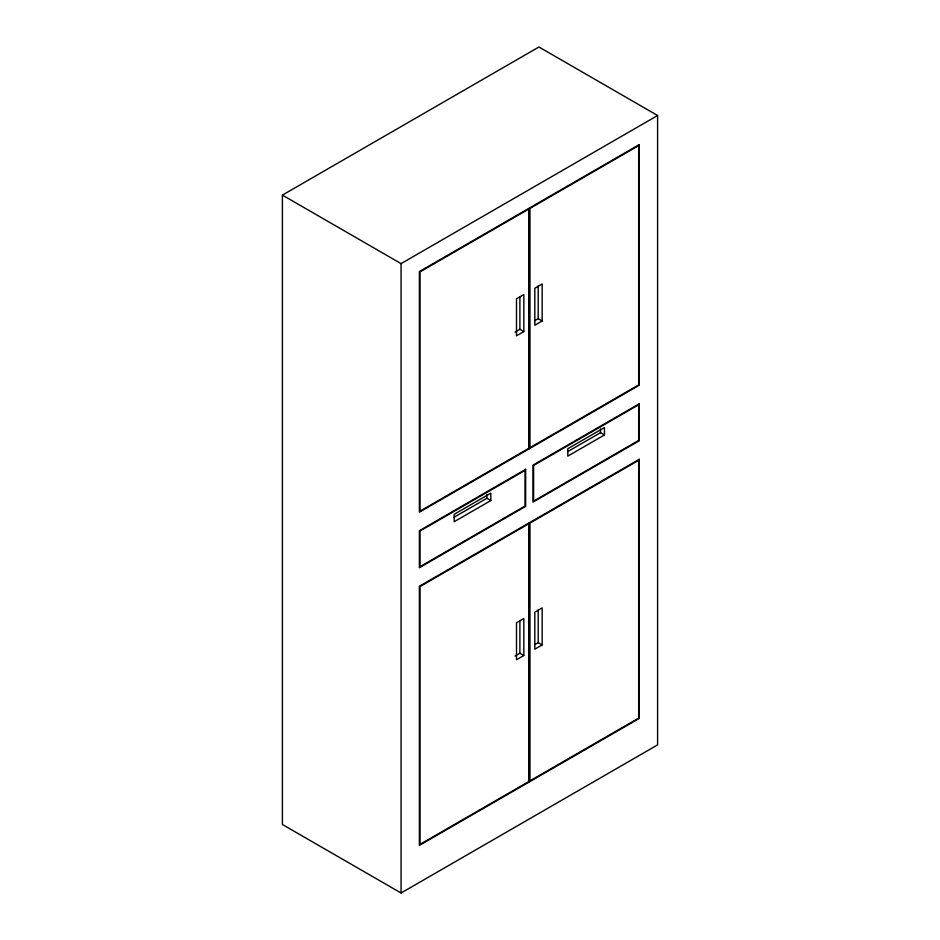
<?xml version="1.0" encoding="UTF-8"?>
<svg xmlns="http://www.w3.org/2000/svg" width="940" height="940" viewBox="0 0 940 940"><rect width="100%" height="100%" fill="white"/><g stroke="black" fill="none" stroke-linecap="round" stroke-linejoin="round"><path stroke-width="1.41" d="M282.399 195.109L538.937 47L657.601 115.502L657.601 744.891L401.063 893L282.399 824.498L282.399 195.109L401.063 263.623L657.601 115.502M514.991 332.114L519.879 329.282L523.827 331.573L523.827 294.549L516.506 298.779L516.506 335.803L523.827 331.573M534.531 320.822L538.197 318.707L542.157 320.987L542.157 283.974L534.825 288.204L534.825 325.228L542.157 320.987M454.032 517.247L486.897 498.271L490.845 500.55L490.845 493.147L454.196 514.309L454.196 521.712L490.845 500.55M567.643 451.647L600.507 432.682L604.455 434.962L604.455 427.559L567.807 448.721L567.807 456.123L604.455 434.962M514.991 656.05L519.879 653.23L523.827 655.521L523.827 618.496L516.506 622.727L516.506 659.751L523.827 655.521M534.531 644.769L538.197 642.655L542.157 644.934L542.157 607.91L534.825 612.152L534.825 649.164L542.157 644.934M600.507 428.981L600.507 432.682M538.197 285.96L538.197 318.707M538.197 609.907L538.197 642.655M529.326 208.069L529.326 448.721M529.326 522.769L529.326 781.916M519.879 296.535L519.879 329.282M519.879 620.482L519.879 653.23M486.897 494.569L486.897 498.271M401.063 263.623L401.063 893M639.27 144.596L419.381 271.554L419.381 512.194L639.27 385.247L639.27 144.596M528.726 209.126L419.992 271.907L419.992 511.149L528.726 448.368L528.726 209.126M638.671 145.641L529.937 208.422L529.937 447.675L638.671 384.895L638.671 145.641M525.66 469.342L419.381 530.712L419.381 567.725L525.66 506.366L525.66 469.342M639.27 403.754L532.992 465.112L532.992 502.136L639.27 440.778L639.27 403.754M525.061 470.399L419.992 531.053L419.992 566.679L525.061 506.014L525.061 470.399M638.671 404.799L533.603 465.464L533.603 501.091L638.671 440.425L638.671 404.799M639.27 459.284L419.381 586.243L419.381 845.401L639.27 718.442L639.27 459.284M528.726 523.815L419.992 586.595L419.992 844.355L528.726 781.575L528.726 523.815M638.671 460.341L529.937 523.11L529.937 780.87L638.671 718.09L638.671 460.341"/></g></svg>
